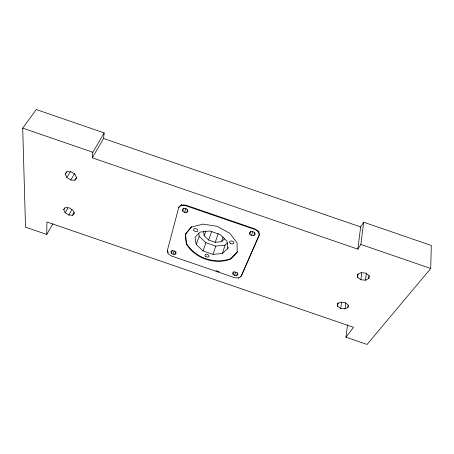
<?xml version="1.0" encoding="UTF-8"?>
<svg xmlns="http://www.w3.org/2000/svg" width="454" height="454" viewBox="0 0 454 454"><rect width="100%" height="100%" fill="white"/><g stroke="black" fill="none" stroke-linecap="round" stroke-linejoin="round"><path stroke-width="0.68" d="M46.751 234.446L46.921 221.995L353.524 327.317L345.925 337.197L367.082 344.461L430.721 268.479L431.3 245.483L363.671 222.21L360.675 226.955L357.797 249.132L92.321 157.816L92.826 152.238L104.17 132.903L36.286 109.539L22.7 128.113L25.52 227.153L46.751 234.446L53.01 223.72M368.875 278.398L368.926 275.459L365.618 273.081L360.907 272.701L357.599 274.522L357.604 277.456L360.89 279.789L365.538 280.186L368.875 278.398L369.176 275.612M92.321 157.816L103.574 138.481L104.17 132.903M365.538 280.186L366.327 273.229M360.89 279.789L361.719 272.854M357.604 277.456L358.036 273.995M357.797 249.132L360.868 244.445L363.671 222.21M345.925 337.197L347.531 324.894M348.031 307.335L347.974 304.725L344.836 302.563L340.466 302.143L337.47 303.709L337.572 306.314L340.687 308.448L345.006 308.873L348.031 307.335L348.297 305.298M345.006 308.873L345.834 302.773M340.687 308.448L341.55 302.358M337.572 306.314L338.065 302.937M258.655 232.051L258.808 231.512L255.222 229.015L185.652 205.089L181.277 204.85L178.865 207.047L167.242 250.96L168.167 253.803L171.595 256.022L234.593 277.666L238.668 278.024L241.159 276.355L259.183 235.263L258.655 232.051L255.069 229.554L185.442 205.611L181.067 205.373L178.655 207.569M253.786 235.575L255.176 234.553L254.904 232.953L253.116 231.71L250.863 231.563L249.473 232.596L249.762 234.19L251.544 235.422L253.786 235.575L254.734 232.21M251.544 235.422L252.696 231.392M238.668 278.024L238.821 277.502M236.682 275.521L237.924 274.681L237.629 273.308L235.966 272.207L233.912 272.031L232.681 272.877L232.981 274.25L234.639 275.345L236.682 275.521L237.47 272.814M249.762 234.19L250.54 231.506M234.639 275.345L235.632 271.963M232.981 274.25L233.782 271.549M227.817 248.554L227.023 241.307L220.133 234.548L209.799 230.995L200.174 232.079L195.044 237.289L196.224 244.49L203.074 250.966L213 254.376L222.409 253.491L227.817 248.554L228.22 247.265M222.409 253.491L225.076 245.154L227.516 242.89M203.568 231.585L204.181 235.717L208.675 240.047L215.264 242.311L221.501 241.67L223.039 236.954M213 254.376L215.758 246.091L225.076 245.154M215.264 242.311L218.192 233.589M208.675 240.047L211.689 231.353M203.074 250.966L205.94 242.72L199.198 236.262L198.682 232.981M204.181 235.717L205.838 231.035M196.224 244.49L199.198 236.262M174.989 254.325L176.084 253.434L175.641 252.004L173.916 250.88L171.918 250.727L170.835 251.629L171.283 253.054L173.002 254.166L174.989 254.325L176.004 251.692M173.002 254.166L174.285 250.88M186.73 212.517L187.95 211.439L187.502 209.776L185.635 208.505L183.456 208.386L182.241 209.476L182.707 211.133L184.562 212.387L186.73 212.517L187.752 209.913M171.283 253.054L172.316 250.426M184.562 212.387L186.106 208.494M182.707 211.133L184.001 207.887M181.067 205.373L181.277 204.85M64.757 207.864L63.725 209.646L65.149 212.71L68.821 215.031L72.612 215.27L74.28 212.296M68.821 215.031L71.857 209.686M65.149 212.71L67.884 207.96M66.795 171.635L65.331 174.03L66.846 177.486L70.762 180.045L74.808 180.227L76.584 177.219M70.762 180.045L74.7 173.439M66.846 177.486L70.472 171.499M65.331 174.03L67.13 171.686L71.216 171.85L75.171 174.45L76.647 177.923L74.808 180.227M191.509 226.642L185.482 233.997L186.492 243.463C195.419 257.974 214.736 264.563 230.689 258.655L237.374 251.839M63.725 209.646L65.399 207.62L69.224 207.847L72.929 210.208L74.32 213.284L72.612 215.27M221.501 241.67L224.548 238.798M240.314 276.497L241.307 275.828L259.33 234.718L258.808 231.512M103.574 138.481L360.675 226.955M22.7 128.113L92.826 152.238M360.868 244.445L430.721 268.479M205.94 242.72L215.758 246.091M215.996 270.697L219.344 271.85M167.447 250.449L168.184 252.725M191.31 227.165L185.283 234.519L186.299 243.98C195.237 258.496 214.56 265.085 230.53 259.183L237.215 252.373L237.056 242.896L229.764 233.277L217.222 226.319L203.029 224.083L191.31 227.165M205.617 256.374A2.111 1.317 18.8 0 0 208.993 256.34A2.111 1.317 18.8 0 0 206.377 254.229A2.111 1.317 18.8 0 0 205.617 256.374M193.744 230.167A2.202 1.424 20.3 0 0 197.348 231.409A2.202 1.424 20.3 0 0 196.179 228.748A2.202 1.424 20.3 0 0 193.744 230.167M230.223 243.259A2.196 1.424 17.3 0 0 233.793 243.191A2.196 1.424 17.3 0 0 231.131 240.961A2.196 1.424 17.3 0 0 230.223 243.259"/></g></svg>
